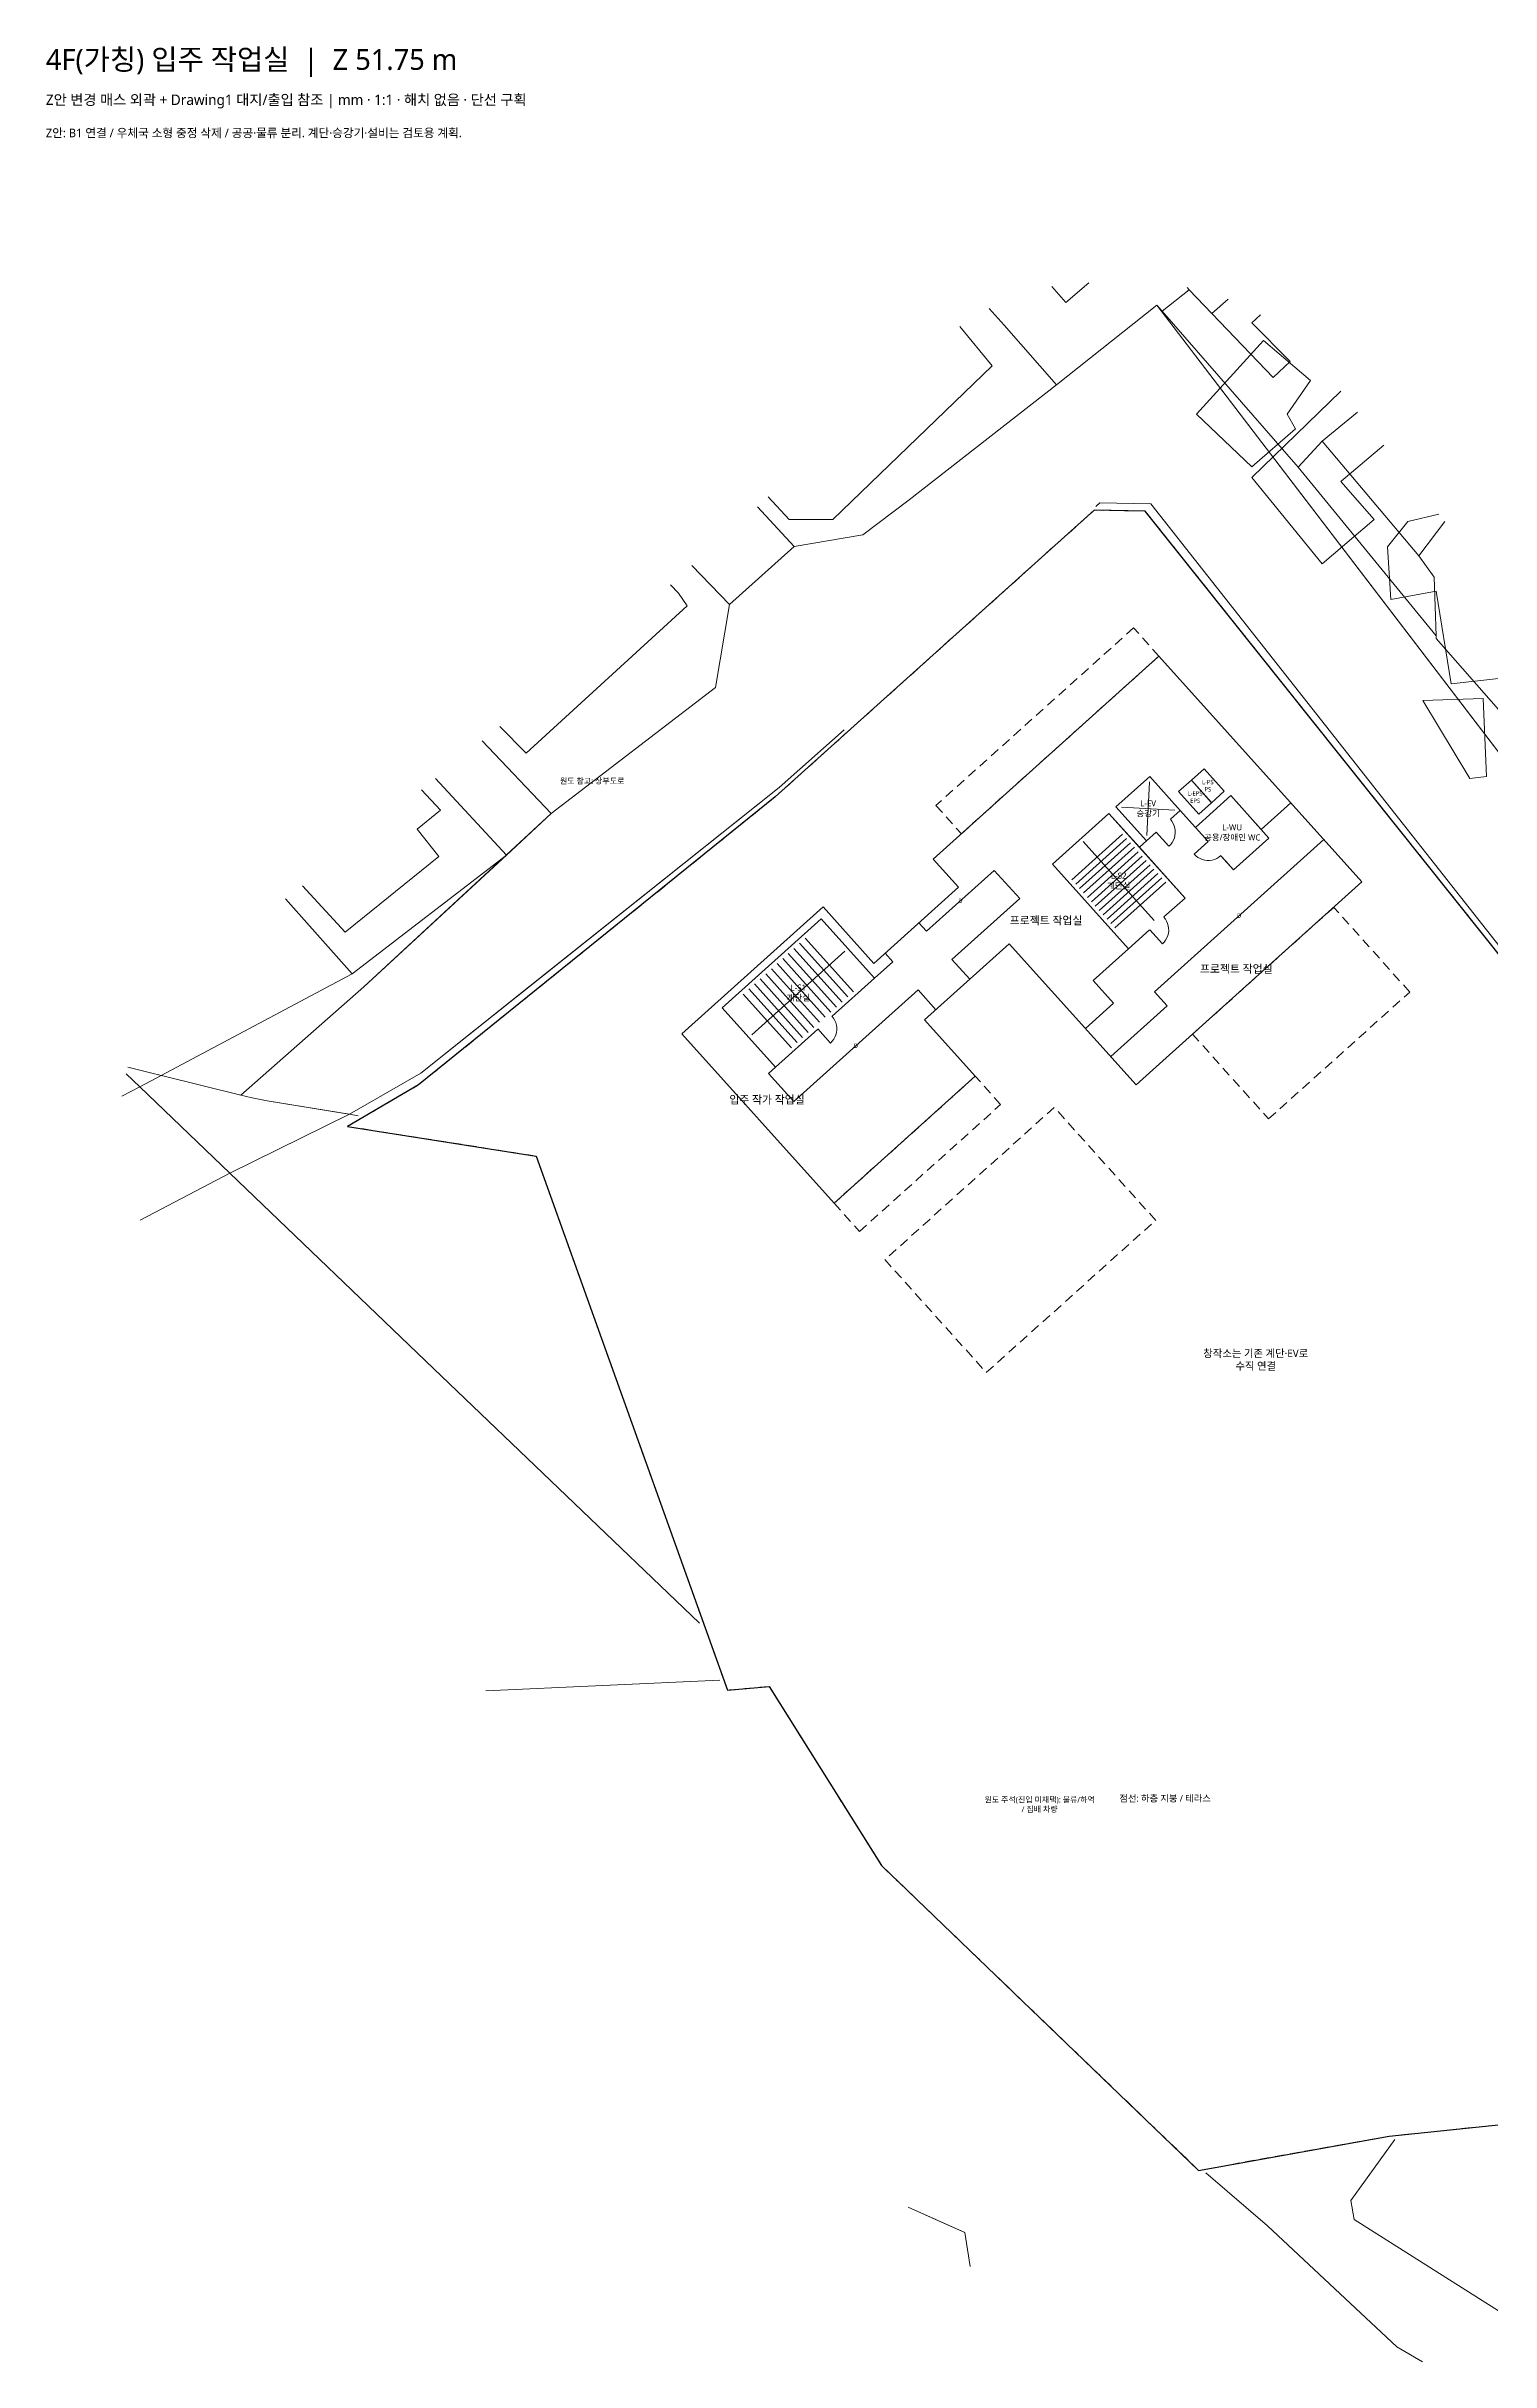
# Model space of a CAD drawing. Header units: millimetres. Extents: x -71701 to 357366, y 1091126 to 1572246.
# Drawn here: x 78299 to 154411, y 1280242 to 1402241 of the extents above; entities that cross this region are included whole.
import ezdxf

# ---------------------------------------------------------------- set-up
doc = ezdxf.new("R2010")
doc.units = ezdxf.units.MM
doc.linetypes.add('PLAN_DASH', pattern=[800, 500, -300])
for name, color, linetype, lineweight in [('CON', 2, 'Continuous', 35), ('DOOR', 4, 'Continuous', 13), ('ELEV', 6, 'Continuous', 13), ('EPS_PS', 6, 'Continuous', 18), ('L4_CONTEXT', 8, 'Continuous', 9), ('L4_SITE_3D', 7, 'Continuous', 25), ('L4_SITE_DWG_REF', 8, 'PLAN_DASH', 13), ('L4_TEXT', 7, 'Continuous', 13), ('L4_VOID_ROOF', 8, 'PLAN_DASH', 13), ('STAIR', 1, 'Continuous', 13), ('WALL', 3, 'Continuous', 18)]:
    doc.layers.add(name, color=color, linetype=linetype, lineweight=lineweight)
doc.styles.add('KOREAN', font='malgun.ttf')

msp = doc.modelspace()

# ---------------------------------------------------------------- linework, layer by layer
at = {"layer": 'CON'}
for points in [[(136931, 1370111), (125030, 1359417)], [(147625, 1358210), (136931, 1370111)], [(125030, 1359417), (126367, 1357929)], [(126367, 1357929), (121904, 1353919)], [(135724, 1347516), (147625, 1358210)], [(119230, 1356895), (111792, 1350211)], [(121904, 1353919), (119230, 1356895)], [(124577, 1350944), (129040, 1354954)], [(129040, 1354954), (135724, 1347516)], [(127250, 1347969), (124577, 1350944)], [(111792, 1350211), (119812, 1341285)], [(119812, 1341285), (127250, 1347969)]]:
    msp.add_lwpolyline(points, dxfattribs=at)
at = {"layer": 'DOOR'}
for points in [[(136790, 1360842), (137458, 1360098)], [(137534, 1361511), (137615, 1361408), (137681, 1361295), (137733, 1361175), (137768, 1361049), (137787, 1360920), (137789, 1360789), (137773, 1360659), (137741, 1360532), (137692, 1360411), (137628, 1360297), (137550, 1360192), (137458, 1360098)], [(139525, 1360342), (138781, 1359674)], [(140193, 1359598), (140090, 1359517), (139978, 1359450), (139858, 1359399), (139732, 1359364), (139602, 1359345), (139471, 1359343), (139342, 1359359), (139215, 1359391), (139093, 1359440), (138979, 1359504), (138875, 1359582), (138781, 1359674)], [(136444, 1355691), (137112, 1354948)], [(137188, 1356360), (137269, 1356257), (137335, 1356144), (137387, 1356024), (137422, 1355898), (137441, 1355769), (137442, 1355638), (137427, 1355508), (137395, 1355381), (137346, 1355260), (137282, 1355146), (137204, 1355041), (137112, 1354948)], [(119701, 1351134), (119782, 1351031), (119849, 1350918), (119900, 1350798), (119936, 1350672), (119954, 1350543), (119956, 1350412), (119940, 1350282), (119908, 1350155), (119859, 1350034), (119795, 1349920), (119717, 1349815), (119626, 1349722)], [(118957, 1350465), (119626, 1349722)]]:
    msp.add_lwpolyline(points, dxfattribs=at)
at = {"layer": 'ELEV'}
for points in [[(136435, 1363481), (136284, 1360657)], [(134948, 1362144), (137772, 1361993)]]:
    msp.add_lwpolyline(points, dxfattribs=at)
at = {"layer": 'EPS_PS'}
for points in [[(139305, 1364178), (140374, 1362987), (139705, 1362386), (138636, 1363576), (139305, 1364178)], [(138636, 1363576), (139705, 1362386), (139035, 1361784), (137966, 1362974), (138636, 1363576)]]:
    msp.add_lwpolyline(points, dxfattribs=at)
at = {"layer": 'L4_CONTEXT'}
for points in [[(133235, 1389781), (132022, 1388742), (131280, 1389579)], [(88555, 1346973), (95039, 1352684), (104910, 1361810), (113565, 1368458), (114297, 1372838), (117716, 1375883), (121321, 1376499), (123772, 1378338), (131531, 1384408), (136816, 1388609), (170800, 1344150), (171716, 1343255), (185540, 1341832), (187643, 1342683), (189419, 1343348), (196187, 1347208), (198021, 1349013)], [(127979, 1388431), (128765, 1387541), (131531, 1384408), (123772, 1378338), (121321, 1376499), (117716, 1375883), (115769, 1377983)], [(138421, 1389536), (138517, 1389418), (137102, 1388285), (136816, 1388609), (131531, 1384408), (128765, 1387541), (127979, 1388431)], [(165970, 1350468), (136816, 1388609), (137102, 1388285), (144261, 1380069), (151541, 1371172), (151539, 1371036), (155061, 1367008), (161953, 1358280), (167327, 1351906), (165970, 1350468)], [(147398, 1382960), (145531, 1381439), (144261, 1380069), (137102, 1388285), (138517, 1389418)], [(140573, 1388915), (139719, 1388164), (138517, 1389418), (138421, 1389536)], [(138517, 1389418), (142950, 1384790), (143843, 1385628), (141816, 1387673), (142280, 1388087)], [(139719, 1388164), (140573, 1388915)], [(126434, 1387480), (128136, 1385412), (119746, 1377310), (117450, 1377310)], [(142280, 1388087), (141816, 1387673), (143843, 1385628), (142950, 1384790), (139719, 1388164)], [(144916, 1384635), (143680, 1382859), (144122, 1382082), (141825, 1380085), (138911, 1382859), (142444, 1386744), (144916, 1384635)], [(148787, 1381219), (146506, 1379308), (148273, 1377310), (145535, 1374979), (141825, 1379530), (146513, 1384069)], [(145531, 1381439), (147398, 1382960)], [(144261, 1380069), (145531, 1381439), (150625, 1375399), (151426, 1374264), (151541, 1371172), (144261, 1380069)], [(151998, 1377195), (150625, 1375399), (145531, 1381439)], [(115769, 1377983), (117716, 1375883), (114297, 1372838)], [(117450, 1377310), (116341, 1378498)], [(164762, 1342277), (136500, 1378126), (133816, 1378185), (133603, 1377996)], [(152335, 1368653), (151540, 1373536), (149156, 1373092), (148979, 1375867), (150039, 1377199), (151685, 1377587)], [(150625, 1375399), (151998, 1377195)], [(162505, 1364025), (162742, 1363346), (162082, 1362086), (163175, 1361173), (161953, 1358280), (155061, 1367008), (151539, 1371036), (151541, 1371172), (151426, 1374264), (150625, 1375399)], [(112321, 1374885), (114297, 1372838), (113565, 1368458), (104910, 1361810), (101269, 1365653)], [(111194, 1373873), (111621, 1373425)], [(114297, 1372838), (112321, 1374885)], [(111621, 1373425), (112062, 1372759), (103584, 1364990), (102200, 1366404)], [(155404, 1372926), (156221, 1369097), (152335, 1368653)], [(150834, 1367765), (154013, 1367876), (154190, 1363769), (153307, 1363658), (150834, 1367765)], [(120345, 1366232), (116917, 1363190), (98028, 1348135), (94276, 1345970), (89936, 1346681), (89143, 1346827), (88555, 1346973)], [(94737, 1345894), (94276, 1345970), (98028, 1348135), (103795, 1352731), (116917, 1363190), (120345, 1366232)], [(101269, 1365653), (104910, 1361810), (102551, 1359629), (98803, 1363662)], [(98068, 1363069), (99080, 1361993), (97843, 1360995), (98991, 1359552), (94045, 1355556), (91797, 1358007)], [(98803, 1363662), (102551, 1359629), (94424, 1353373)], [(84352, 1348018), (94424, 1353373), (102551, 1359629), (95040, 1352685), (95039, 1352684), (88555, 1346973), (84368, 1348014), (84352, 1348018)], [(90898, 1357320), (94424, 1353373), (84352, 1348018), (84154, 1348066), (84005, 1348104), (82590, 1348456)], [(94424, 1353373), (90898, 1357320)], [(82506, 1348102), (83220, 1347417), (82288, 1346922)], [(83220, 1347417), (82506, 1348102)], [(82589, 1348451), (84005, 1348104), (84154, 1348066), (84352, 1348018), (83220, 1347417)], [(82288, 1346922), (83220, 1347417), (87966, 1342870), (83238, 1340397)], [(83220, 1347417), (84352, 1348018), (84368, 1348014), (88555, 1346973), (89142, 1346827), (89936, 1346681), (94035, 1346009), (94276, 1345970), (87966, 1342870), (83220, 1347417)], [(112714, 1319156), (98711, 1332572), (87966, 1342870), (94276, 1345970)], [(94276, 1345970), (94737, 1345894)], [(83238, 1340397), (87966, 1342870), (98711, 1332572), (112715, 1319153)], [(101456, 1315593), (113792, 1316144)], [(157736, 1281075), (147213, 1287742), (147036, 1288741), (149367, 1291954)], [(139400, 1290189), (142642, 1287395), (149458, 1281025), (150821, 1280242)], [(126978, 1285254), (126708, 1287043), (123722, 1288383)], [(123722, 1288383), (125314, 1287669), (126708, 1287043), (126978, 1285254)]]:
    msp.add_lwpolyline(points, dxfattribs=at)
at = {"layer": 'L4_SITE_3D'}
msp.add_lwpolyline([(168551, 1337208), (136199, 1377755), (133516, 1377797), (116708, 1362694), (103650, 1352153), (97911, 1347520), (94172, 1345332), (104117, 1343764), (106381, 1337440), (114189, 1315629), (116396, 1315818), (122316, 1306378), (139020, 1290324), (149055, 1292122), (154976, 1292743)], dxfattribs=at)
at = {"layer": 'L4_SITE_DWG_REF'}
msp.add_lwpolyline([(154976, 1292743), (149055, 1292122), (139020, 1290324), (122316, 1306378), (116396, 1315818), (114189, 1315629), (106381, 1337440), (104117, 1343764), (94172, 1345332), (97911, 1347520), (103650, 1352153), (116708, 1362694), (133516, 1377797), (136199, 1377755), (168551, 1337208)], dxfattribs=at)
at = {"layer": 'L4_VOID_ROOF'}
for points in [[(135595, 1371599), (125181, 1362242), (126518, 1360754), (136931, 1370111), (135595, 1371599)], [(142709, 1345726), (150148, 1352410), (146137, 1356873), (138699, 1350189), (142709, 1345726)], [(121149, 1339797), (128587, 1346481), (127250, 1347969), (119812, 1341285), (121149, 1339797)], [(122486, 1338310), (127832, 1332359), (136758, 1340379), (131412, 1346330), (122486, 1338310)]]:
    msp.add_lwpolyline(points, dxfattribs=at)
at = {"layer": 'STAIR'}
for points in [[(132336, 1358319), (135013, 1360725)], [(132542, 1358089), (135220, 1360495)], [(132939, 1360340), (136682, 1356174)], [(132749, 1357859), (135427, 1360265)], [(132955, 1357629), (135633, 1360035)], [(133162, 1357399), (135840, 1359805)], [(133368, 1357169), (136046, 1359575)], [(133575, 1356939), (136253, 1359345)], [(133782, 1356709), (136459, 1359115)], [(133988, 1356479), (136666, 1358885)], [(134195, 1356249), (136873, 1358655)], [(134401, 1356019), (137079, 1358426)], [(134608, 1355790), (137286, 1358196)], [(115471, 1350156), (120380, 1354567)], [(117400, 1354443), (119939, 1351617)], [(117697, 1354711), (120237, 1351884)], [(117995, 1354978), (120534, 1352151)], [(118292, 1355245), (120832, 1352419)], [(115912, 1353107), (118452, 1350280)], [(116209, 1353374), (118749, 1350547)], [(116507, 1353641), (119047, 1350815)], [(116805, 1353909), (119344, 1351082)], [(117102, 1354176), (119642, 1351349)], [(115019, 1352305), (117559, 1349478)], [(115317, 1352572), (117857, 1349745)], [(115614, 1352839), (118154, 1350013)]]:
    msp.add_lwpolyline(points, dxfattribs=at)
at = {"layer": 'WALL'}
for points in [[(138636, 1363576), (139305, 1364178)], [(139305, 1364178), (140370, 1362992)], [(134665, 1362160), (136450, 1363764)], [(136785, 1360838), (136269, 1360374), (134665, 1362160), (136450, 1363764)], [(136450, 1363764), (138054, 1361978)], [(136450, 1363764), (138054, 1361978), (137538, 1361515)], [(137966, 1362974), (138636, 1363576)], [(139031, 1361789), (137966, 1362974)], [(138636, 1363576), (139701, 1362390)], [(138856, 1361086), (140716, 1362757)], [(139521, 1360346), (138856, 1361086), (140716, 1362757)], [(140716, 1362757), (142721, 1360525), (140862, 1358854), (140197, 1359594)], [(140716, 1362757), (142320, 1360971)], [(131318, 1359152), (134293, 1361825)], [(136439, 1355687), (135328, 1354689), (131318, 1359152), (134293, 1361825)], [(134293, 1361825), (135897, 1360040)], [(134293, 1361825), (138303, 1357362), (137192, 1356364)], [(136269, 1360374), (134665, 1362160)], [(138054, 1361978), (137538, 1361515)], [(138054, 1361978), (138856, 1361086)], [(142320, 1360971), (143881, 1362374)], [(135897, 1360040), (136269, 1360374)], [(136785, 1360838), (136269, 1360374)], [(145618, 1360440), (136694, 1352421)], [(139521, 1360346), (138856, 1361086)], [(142721, 1360525), (140862, 1358854)], [(142320, 1360971), (142721, 1360525)], [(135328, 1354689), (131318, 1359152)], [(135897, 1360040), (138303, 1357362)], [(140461, 1359301), (140197, 1359594)], [(140862, 1358854), (140461, 1359301)], [(124685, 1355612), (128255, 1358820)], [(128255, 1358820), (129592, 1357332)], [(129592, 1357332), (126022, 1354124)], [(138303, 1357362), (137192, 1356364)], [(113919, 1351584), (119126, 1356263)], [(118953, 1350461), (116726, 1348460), (113919, 1351584), (119126, 1356263)], [(119126, 1356263), (121933, 1353139)], [(119126, 1356263), (121933, 1353139), (119706, 1351138)], [(124285, 1356057), (124685, 1355612)], [(136439, 1355687), (135328, 1354689)], [(122900, 1354008), (122500, 1354453)], [(133468, 1353018), (135328, 1354689)], [(121933, 1353139), (119706, 1351138)], [(121933, 1353139), (122900, 1354008)], [(126022, 1354124), (126956, 1353084)], [(134538, 1351828), (133468, 1353018)], [(124236, 1352520), (117691, 1346638)], [(125171, 1351480), (124236, 1352520)], [(133052, 1350492), (134538, 1351828)], [(136694, 1352421), (137362, 1351677)], [(116726, 1348460), (113919, 1351584)], [(137362, 1351677), (134388, 1349005)], [(118953, 1350461), (116726, 1348460)], [(116354, 1348126), (116726, 1348460)], [(117691, 1346638), (116354, 1348126)]]:
    msp.add_lwpolyline(points, dxfattribs=at)

# ---------------------------------------------------------------- texts
at = {"layer": 'DOOR', "char_height": 230, "width": 6000, "attachment_point": 5, "style": 'KOREAN'}
for insert in [(126470, 1357216), (141157, 1356431), (120963, 1349579)]:
    msp.add_mtext('D', dxfattribs=dict(at, insert=insert))
at = {"layer": 'L4_CONTEXT', "char_height": 300, "width": 6000, "attachment_point": 5, "style": 'KOREAN'}
for s, insert in [('원도 참고: 상부도로', (107062, 1363518)), ('원도 주석(진입 미채택): 물류/하역 / 집배 차량', (130642, 1309588))]:
    msp.add_mtext(s, dxfattribs=dict(at, insert=insert))
at = {"layer": 'L4_TEXT', "style": 'KOREAN'}
for s, insert, char_height, width, attachment_point in [('4F(가칭) 입주 작업실  |  Z 51.75 m', (78277, 1402100), 1100, 110000, 1), ('Z안 변경 매스 외곽 + Drawing1 대지/출입 참조 | mm · 1:1 · 해치 없음 · 단선 구획', (78277, 1399700), 550, 110000, 1), ('Z안: B1 연결 / 우체국 소형 중정 삭제 / 공공·물류 분리. 계단·승강기·설비는 검토용 계획.', (78277, 1397900), 450, 110000, 1), ('L-EPS\\PEPS', (138835, 1362680), 230, 6000, 5), ('L-PS\\PPS', (139505, 1363282), 230, 6000, 5), ('L-EV\\P승강기', (136360, 1362069), 320, 6000, 5), ('L-WU\\P공용/장애인 WC', (140789, 1360805), 320, 6000, 5), ('L-S2\\P계단실', (134811, 1358257), 320, 6000, 5), ('프로젝트 작업실', (130981, 1356160), 420, 6000, 5), ('프로젝트 작업실', (141006, 1353606), 420, 6000, 5), ('L-S1\\P계단실', (117926, 1352362), 320, 6000, 5), ('입주 작가 작업실', (116278, 1346714), 420, 6000, 5), ('창작소는 기존 계단·EV로 수직 연결', (142030, 1333016), 400, 6000, 5), ('점선: 하층 지붕 / 테라스', (137254, 1309904), 350, 6000, 5)]:
    msp.add_mtext(s, dxfattribs=dict(at, insert=insert, char_height=char_height, width=width, attachment_point=attachment_point))

doc.saveas('drawing.dxf')
